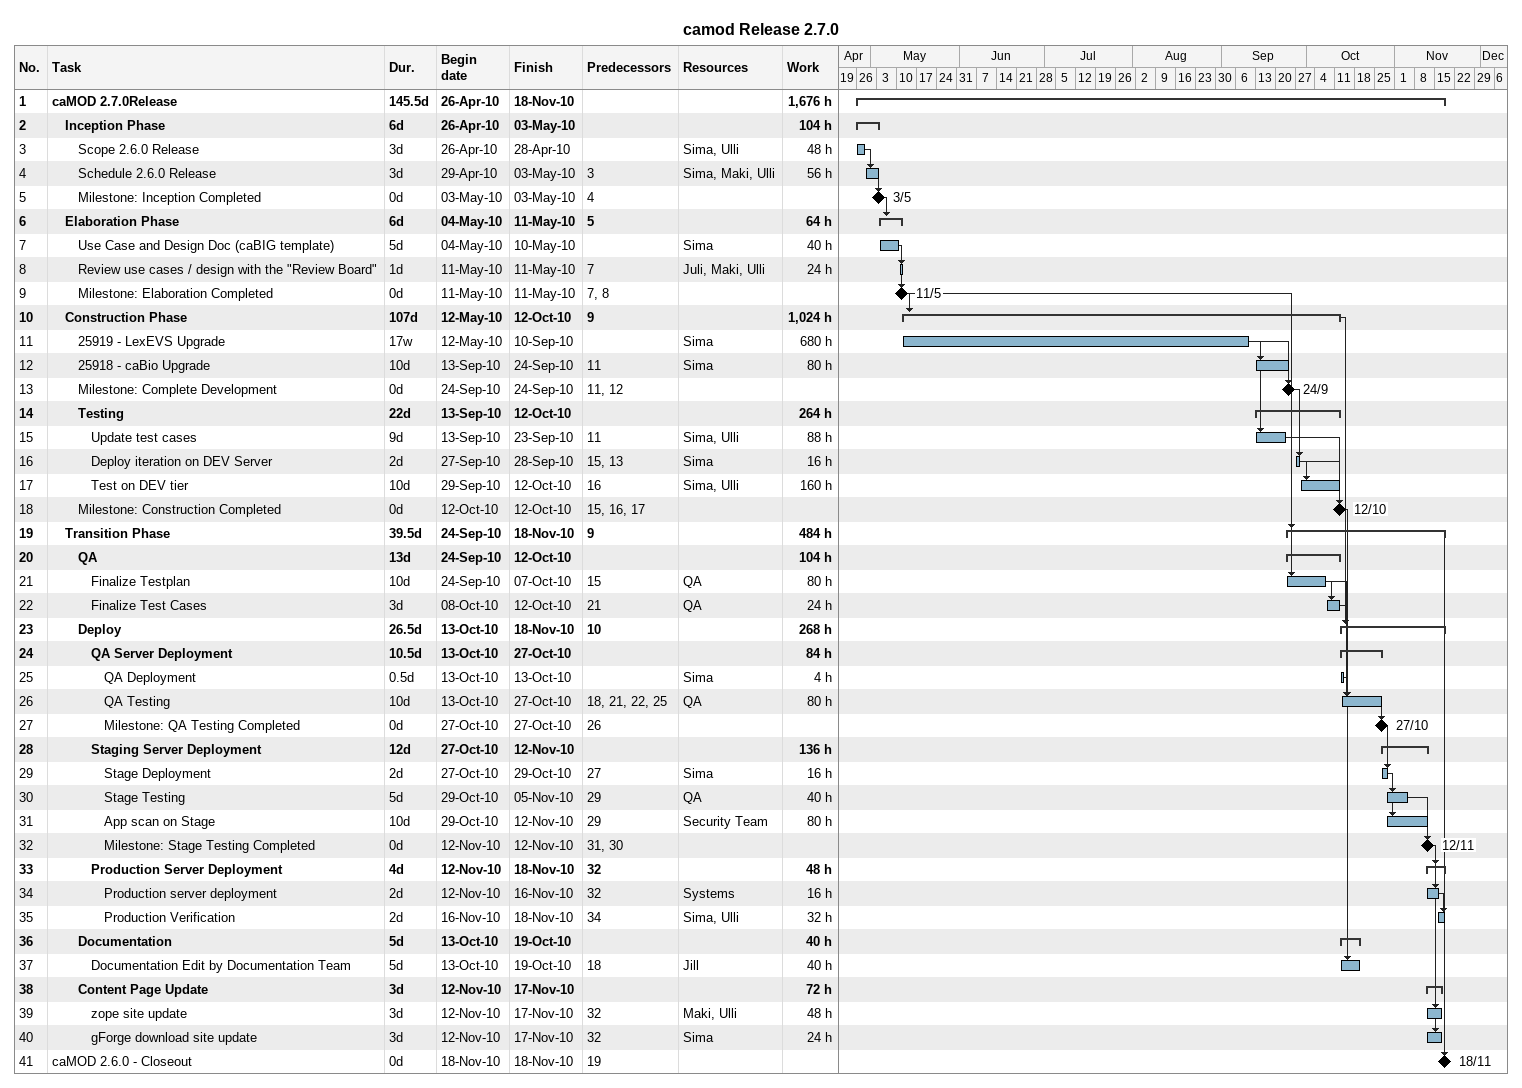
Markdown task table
camod Release 2.7.0

| ID | Level | Task | Duration | Start | Finish | Predecessors | Resources | Work (h) |
|---|---|---|---|---|---|---|---|---|
| 1 | 1 | **caMOD 2.7.0Release** | 145.5d | 2010-04-26 | 2010-11-18 |  |  | 1676 |
| 2 | 2 | **Inception Phase** | 6d | 2010-04-26 | 2010-05-03 |  |  | 104 |
| 3 | 3 | Scope 2.6.0 Release | 3d | 2010-04-26 | 2010-04-28 |  | Sima, Ulli | 48 |
| 4 | 3 | Schedule 2.6.0 Release | 3d | 2010-04-29 | 2010-05-03 | 3 | Sima, Maki, Ulli | 56 |
| 5 | 3 | Milestone: Inception Completed | 0d | 2010-05-03 | 2010-05-03 | 4 |  |  |
| 6 | 2 | **Elaboration Phase** | 6d | 2010-05-04 | 2010-05-11 | 5 |  | 64 |
| 7 | 3 | Use Case and Design Doc (caBIG template) | 5d | 2010-05-04 | 2010-05-10 |  | Sima | 40 |
| 8 | 3 | Review use cases / design with the "Review Board" | 1d | 2010-05-11 | 2010-05-11 | 7 | Juli, Maki, Ulli | 24 |
| 9 | 3 | Milestone: Elaboration Completed | 0d | 2010-05-11 | 2010-05-11 | 7, 8 |  |  |
| 10 | 2 | **Construction Phase** | 107d | 2010-05-12 | 2010-10-12 | 9 |  | 1024 |
| 11 | 3 | 25919 - LexEVS Upgrade | 17w | 2010-05-12 | 2010-09-10 |  | Sima | 680 |
| 12 | 3 | 25918 - caBio Upgrade | 10d | 2010-09-13 | 2010-09-24 | 11 | Sima | 80 |
| 13 | 3 | Milestone: Complete Development | 0d | 2010-09-24 | 2010-09-24 | 11, 12 |  |  |
| 14 | 3 | **Testing** | 22d | 2010-09-13 | 2010-10-12 |  |  | 264 |
| 15 | 4 | Update test cases | 9d | 2010-09-13 | 2010-09-23 | 11 | Sima, Ulli | 88 |
| 16 | 4 | Deploy iteration on DEV Server | 2d | 2010-09-27 | 2010-09-28 | 15, 13 | Sima | 16 |
| 17 | 4 | Test on DEV tier | 10d | 2010-09-29 | 2010-10-12 | 16 | Sima, Ulli | 160 |
| 18 | 3 | Milestone: Construction Completed | 0d | 2010-10-12 | 2010-10-12 | 15, 16, 17 |  |  |
| 19 | 2 | **Transition Phase** | 39.5d | 2010-09-24 | 2010-11-18 | 9 |  | 484 |
| 20 | 3 | **QA** | 13d | 2010-09-24 | 2010-10-12 |  |  | 104 |
| 21 | 4 | Finalize Testplan | 10d | 2010-09-24 | 2010-10-07 | 15 | QA | 80 |
| 22 | 4 | Finalize Test Cases | 3d | 2010-10-08 | 2010-10-12 | 21 | QA | 24 |
| 23 | 3 | **Deploy** | 26.5d | 2010-10-13 | 2010-11-18 | 10 |  | 268 |
| 24 | 4 | **QA Server Deployment** | 10.5d | 2010-10-13 | 2010-10-27 |  |  | 84 |
| 25 | 5 | QA Deployment | 0.5d | 2010-10-13 | 2010-10-13 |  | Sima | 4 |
| 26 | 5 | QA Testing | 10d | 2010-10-13 | 2010-10-27 | 18, 21, 22, 25 | QA | 80 |
| 27 | 5 | Milestone: QA Testing Completed | 0d | 2010-10-27 | 2010-10-27 | 26 |  |  |
| 28 | 4 | **Staging Server Deployment** | 12d | 2010-10-27 | 2010-11-12 |  |  | 136 |
| 29 | 5 | Stage Deployment | 2d | 2010-10-27 | 2010-10-29 | 27 | Sima | 16 |
| 30 | 5 | Stage Testing | 5d | 2010-10-29 | 2010-11-05 | 29 | QA | 40 |
| 31 | 5 | App scan on Stage | 10d | 2010-10-29 | 2010-11-12 | 29 | Security Team | 80 |
| 32 | 5 | Milestone: Stage Testing Completed | 0d | 2010-11-12 | 2010-11-12 | 31, 30 |  |  |
| 33 | 4 | **Production Server Deployment** | 4d | 2010-11-12 | 2010-11-18 | 32 |  | 48 |
| 34 | 5 | Production server deployment | 2d | 2010-11-12 | 2010-11-16 | 32 | Systems | 16 |
| 35 | 5 | Production Verification | 2d | 2010-11-16 | 2010-11-18 | 34 | Sima, Ulli | 32 |
| 36 | 3 | **Documentation** | 5d | 2010-10-13 | 2010-10-19 |  |  | 40 |
| 37 | 4 | Documentation Edit by Documentation Team | 5d | 2010-10-13 | 2010-10-19 | 18 | Jill | 40 |
| 38 | 3 | **Content Page Update** | 3d | 2010-11-12 | 2010-11-17 |  |  | 72 |
| 39 | 4 | zope site update | 3d | 2010-11-12 | 2010-11-17 | 32 | Maki, Ulli | 48 |
| 40 | 4 | gForge download site update | 3d | 2010-11-12 | 2010-11-17 | 32 | Sima | 24 |
| 41 | 1 | caMOD 2.6.0 - Closeout | 0d | 2010-11-18 | 2010-11-18 | 19 |  |  |
